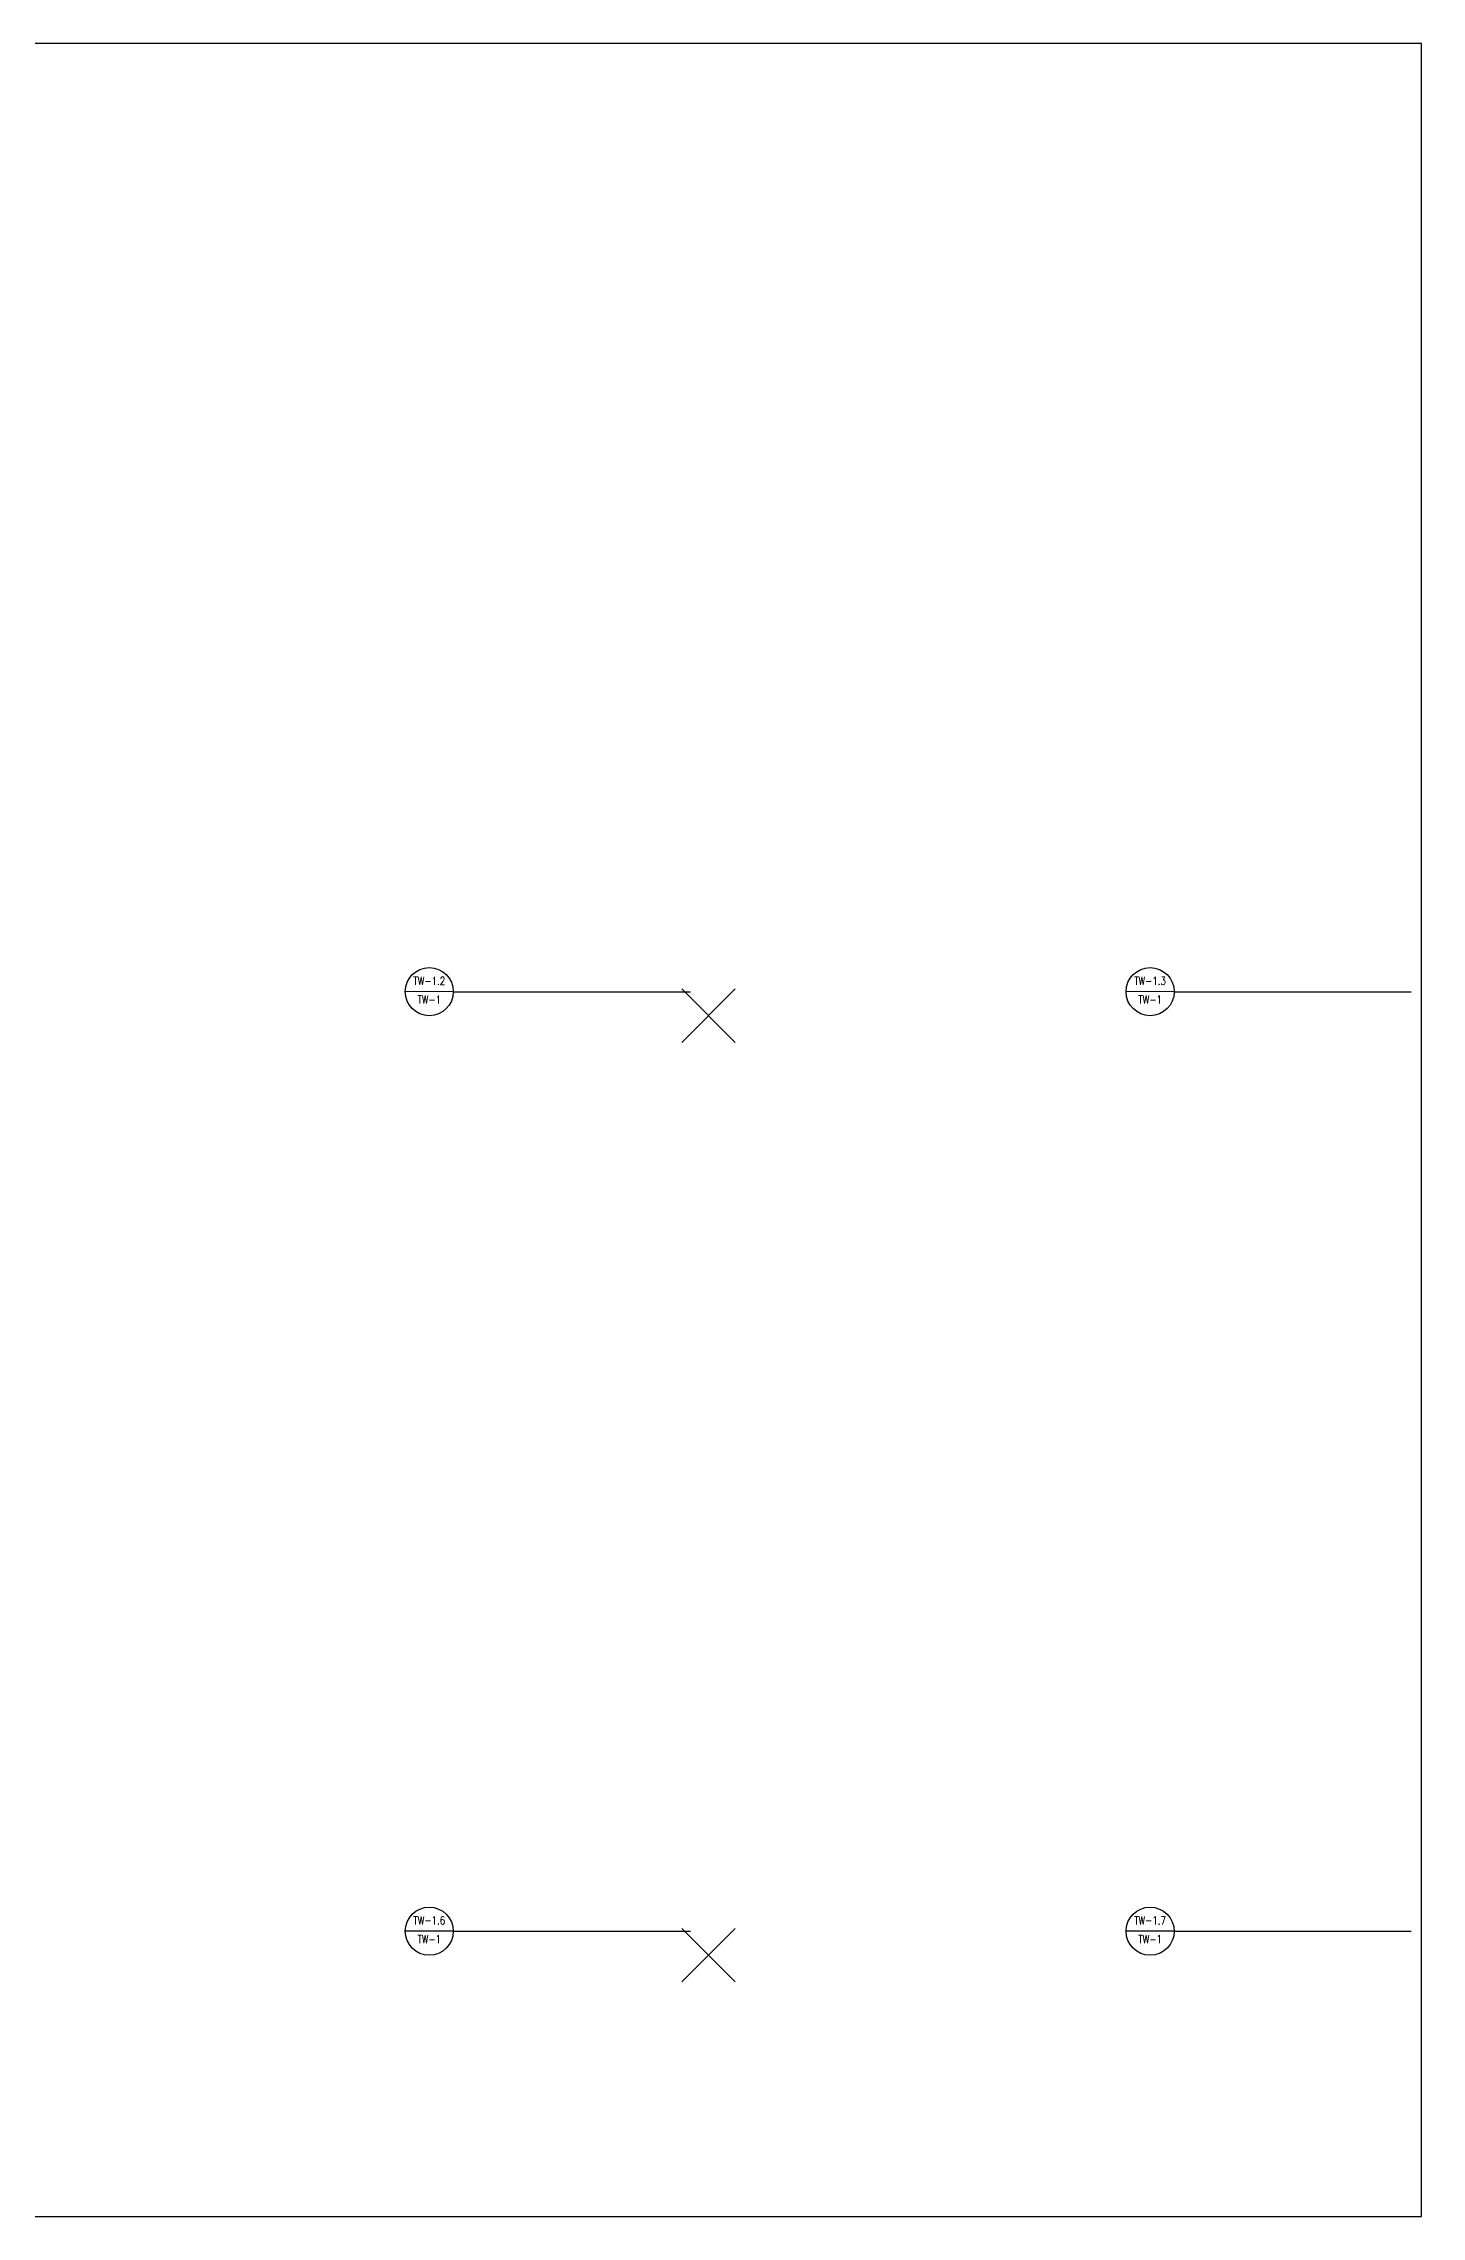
# Model space of a CAD drawing. Header units: millimetres. Extents: x -1 to 744, y -10 to 72.
# Drawn here: x 56.1 to 107.8, y -9.8 to 71.6 of the extents above; entities that cross this region are included whole.
import ezdxf
from ezdxf.enums import TextEntityAlignment as Align

# ---------------------------------------------------------------- set-up
doc = ezdxf.new("R2010")
doc.units = ezdxf.units.MM
doc.header["$MEASUREMENT"] = 0
doc.header["$PDMODE"] = 3
doc.header["$PDSIZE"] = 1
for name, color, linetype in [('_TW-1-SL', 7, 'Continuous'), ('_WS_Boundary', 7, 'Continuous'), ('WS_REF_MARKER', 7, 'Continuous')]:
    doc.layers.add(name, color=color, linetype=linetype)
doc.layers.add('_WS_Insertion_Point', color=1, linetype='Continuous', lineweight=25, plot=False)
doc.styles.add('ROMANS', font='ROMANS.shx')
doc.styles.add('STD', font='simplex.shx', dxfattribs={"height": 0.1})

# ---------------------------------------------------------------- blocks, each defined once
blk = doc.blocks.new('DTLBUB')
blk.add_line((0.313, 0), (-0.313, 0))
blk.add_circle((0, 0), 0.313)
at = {"style": 'STD', "flags": 12}
for tag, height, p in [('A1', 0.104, (0, 0.14)), ('M-000', 0.0781, (0, -0.103))]:
    blk.add_attdef(tag, text='', height=height, dxfattribs=at).set_placement(p, align=Align.MIDDLE)

msp = doc.modelspace()

# ---------------------------------------------------------------- linework, layer by layer
at = {"layer": '_TW-1-SL'}
for p, q in [((71.483, 36.108), (80.371, 36.108)), ((98.499, 36.108), (107.387, 36.108)), ((71.483, 0.899), (80.371, 0.899)), ((98.499, 0.899), (107.387, 0.899))]:
    msp.add_line(p, q, dxfattribs=at)
at = {"layer": '_WS_Boundary'}
msp.add_lwpolyline([(-1.305, -9.793), (107.772, -9.793), (107.772, 71.642), (-1.305, 71.642)], close=True, dxfattribs=at)
at = {"layer": '_WS_Insertion_Point'}
for p in [(81.049, 35.209), (81.049, 0)]:
    msp.add_point(p, dxfattribs=at)

# ---------------------------------------------------------------- block references
at = {"layer": '_TW-1-SL'}
ref = msp.add_blockref('DTLBUB', (70.584, 36.109), dxfattribs=dict(at, xscale=2.878068995225996, yscale=2.878068995225996, zscale=2.878068995225996, rotation=359.9491497557224))
ref.add_attrib('A1', 'TW-1.2', dxfattribs={"layer": 'WS_REF_MARKER', "height": 0.2998, "style": 'ROMANS', "width": 0.8, "flags": 12}).set_placement((70.584, 36.513), align=Align.MIDDLE)
ref.add_attrib('M-000', 'TW-1', dxfattribs={"layer": 'WS_REF_MARKER', "height": 0.2999, "style": 'ROMANS', "width": 0.8, "flags": 12}).set_placement((70.584, 35.811), align=Align.MIDDLE)
ref = msp.add_blockref('DTLBUB', (97.6, 36.109), dxfattribs=dict(at, xscale=2.878068995225996, yscale=2.878068995225996, zscale=2.878068995225996, rotation=359.9491497557224))
ref.add_attrib('A1', 'TW-1.3', dxfattribs={"layer": 'WS_REF_MARKER', "height": 0.2998, "style": 'ROMANS', "width": 0.8, "flags": 12}).set_placement((97.6, 36.513), align=Align.MIDDLE)
ref.add_attrib('M-000', 'TW-1', dxfattribs={"layer": 'WS_REF_MARKER', "height": 0.2999, "style": 'ROMANS', "width": 0.8, "flags": 12}).set_placement((97.6, 35.811), align=Align.MIDDLE)
ref = msp.add_blockref('DTLBUB', (70.584, 0.9), dxfattribs=dict(at, xscale=2.878068995225994, yscale=2.878068995225994, zscale=2.878068995225994, rotation=359.9491497557224))
ref.add_attrib('A1', 'TW-1.6', dxfattribs={"layer": 'WS_REF_MARKER', "height": 0.2998, "style": 'ROMANS', "width": 0.8, "flags": 12}).set_placement((70.584, 1.304), align=Align.MIDDLE)
ref.add_attrib('M-000', 'TW-1', dxfattribs={"layer": 'WS_REF_MARKER', "height": 0.2999, "style": 'ROMANS', "width": 0.8, "flags": 12}).set_placement((70.584, 0.603), align=Align.MIDDLE)
ref = msp.add_blockref('DTLBUB', (97.6, 0.9), dxfattribs=dict(at, xscale=2.878068995225994, yscale=2.878068995225994, zscale=2.878068995225994, rotation=359.9491497557224))
ref.add_attrib('A1', 'TW-1.7', dxfattribs={"layer": 'WS_REF_MARKER', "height": 0.2998, "style": 'ROMANS', "width": 0.8, "flags": 12}).set_placement((97.6, 1.304), align=Align.MIDDLE)
ref.add_attrib('M-000', 'TW-1', dxfattribs={"layer": 'WS_REF_MARKER', "height": 0.2999, "style": 'ROMANS', "width": 0.8, "flags": 12}).set_placement((97.6, 0.603), align=Align.MIDDLE)

doc.saveas('drawing.dxf')
